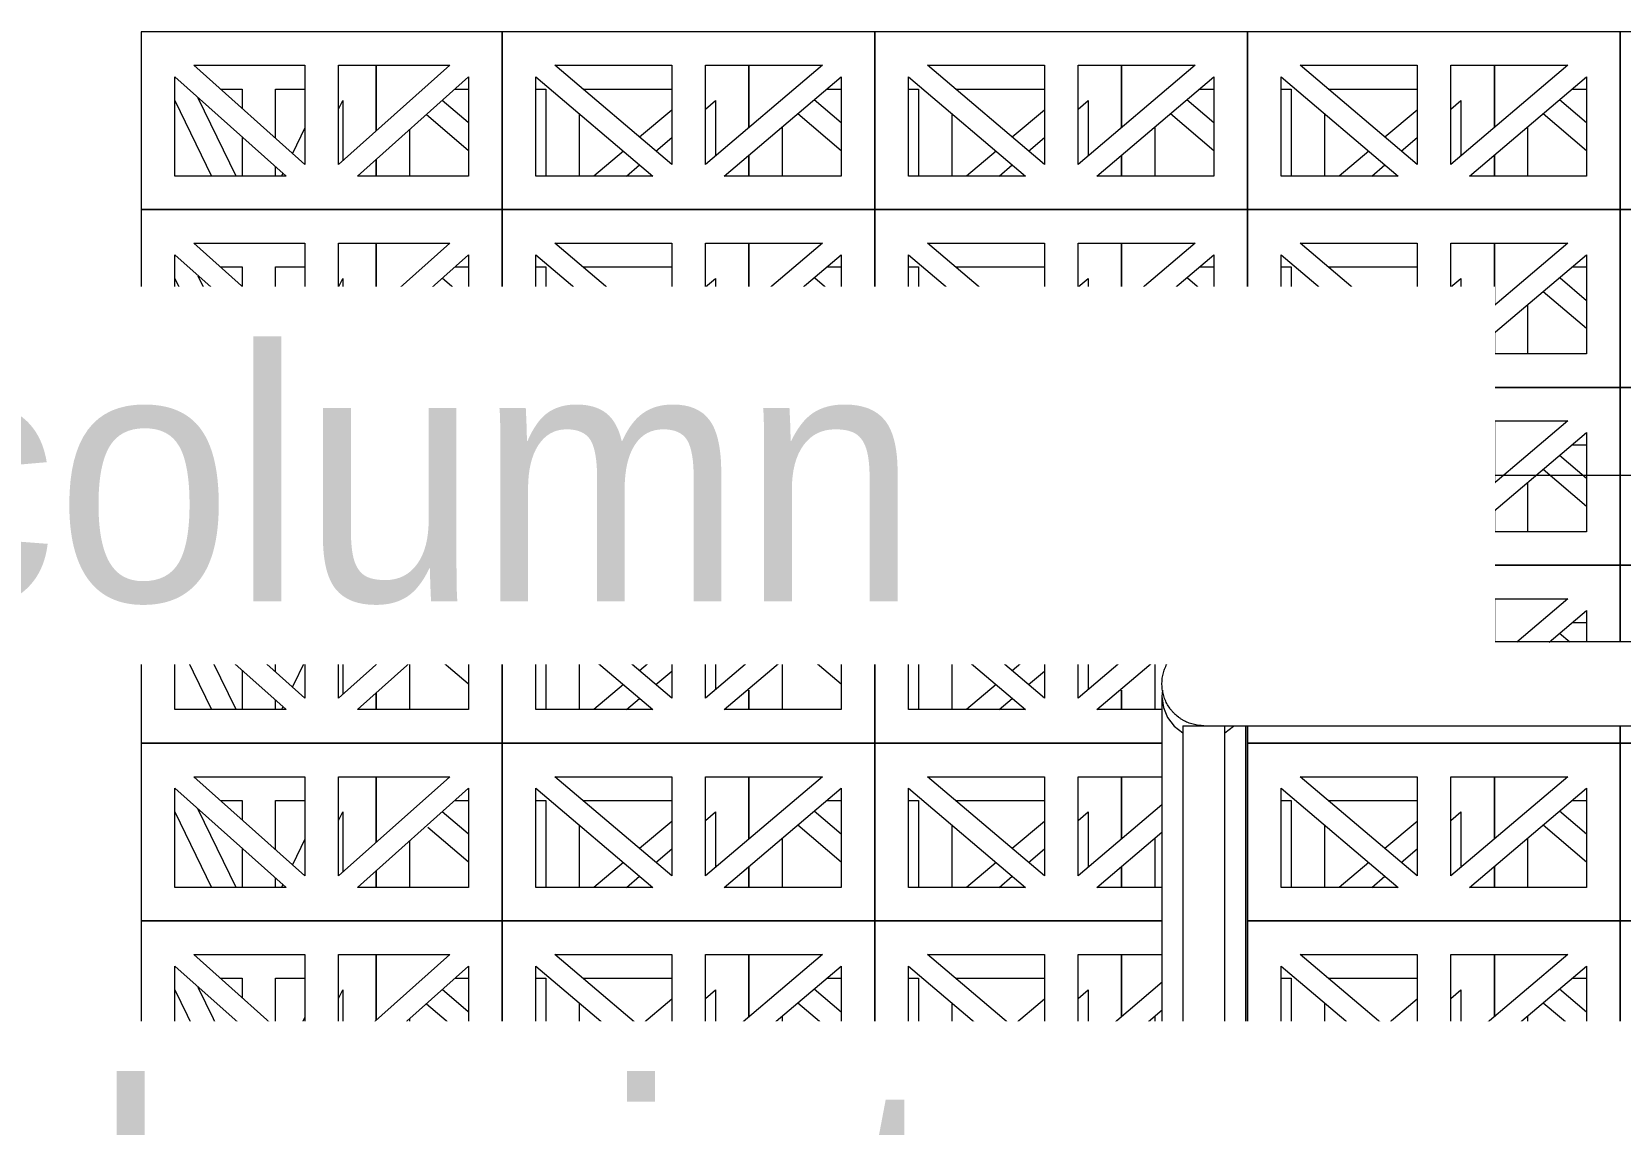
# Model space of a CAD drawing. Header units: millimetres. Extents: x -35517 to 139323, y -3702 to 5999.
# Drawn here: x -32559 to -31613, y 692 to 1344 of the extents above; entities that cross this region are included whole.
import ezdxf

# ---------------------------------------------------------------- set-up
doc = ezdxf.new("R2010")
doc.units = ezdxf.units.MM
for name, color, linetype, lineweight in [('A-FLOR-HRAL', 11, 'Continuous', 5), ('A-GLAZ-CURT', 52, 'Continuous', 5), ('G-ANNO-TEXT', 231, 'Continuous', 5)]:
    doc.layers.add(name, color=color, linetype=linetype, lineweight=lineweight)
doc.styles.add('Arial', font='arial.ttf', dxfattribs={"width": 0.9, "height": 150})

# ---------------------------------------------------------------- blocks, each defined once
blk = doc.blocks.new('The BREEZEBLOCK Family1 - The BREEZEBLOCK Family1-V43-GENERAL NORTH ELEVATION')
at = {"layer": 'A-GLAZ-CURT'}
for p, q in [((-31687.56, 793.64), (-31687.56, 756.56)), ((-31465.56, 756.56), (-31465.56, 793.64)), ((-31641.17, 779.47), (-31632.56, 779.47)), ((-31592.56, 779.47), (-31586.56, 779.47)), ((-31586.56, 779.47), (-31586.56, 747.12)), ((-31564.59, 779.47), (-31511.56, 779.47)), ((-31632.56, 759.34), (-31648.74, 773.05)), ((-31511.56, 766.97), (-31530.7, 750.74)), ((-31491.56, 767.51), (-31485.56, 772.6)), ((-31485.56, 772.6), (-31485.56, 747.07)), ((-31667.56, 747.15), (-31667.56, 757.1)), ((-31658.42, 764.85), (-31637.91, 747.46)), ((-31566.56, 747.11), (-31566.56, 764.73)), ((-31515.23, 747.44), (-31511.56, 750.56)), ((-31687.56, 732.84), (-31687.56, 727.64)), ((-31667.56, 727.64), (-31667.56, 732.85)), ((-31586.56, 732.88), (-31586.56, 727.64)), ((-31566.56, 727.64), (-31566.56, 732.89)), ((-31552.17, 732.55), (-31557.96, 727.64)), ((-31538.59, 727.64), (-31532.8, 732.55)), ((-31465.56, 727.64), (-31465.56, 732.94))]:
    blk.add_line(p, q, dxfattribs=at)
blk = doc.blocks.new('The BREEZEBLOCK Family1 - The BREEZEBLOCK Family1-V44-GENERAL NORTH ELEVATION')
at = {"layer": 'A-GLAZ-CURT'}
for p, q in [((-31909.56, 793.64), (-31909.56, 756.56)), ((-31687.56, 756.56), (-31687.56, 793.64)), ((-31814.56, 779.47), (-31808.56, 779.47)), ((-31808.56, 779.47), (-31808.56, 747.49)), ((-31786.59, 779.47), (-31733.56, 779.47)), ((-31733.56, 766.97), (-31752.7, 750.74)), ((-31713.56, 767.51), (-31707.56, 772.6)), ((-31707.56, 772.6), (-31707.56, 747.17)), ((-31889.56, 740.52), (-31889.56, 757.1)), ((-31788.56, 747.49), (-31788.56, 764.73)), ((-31737.19, 747.48), (-31733.56, 750.56)), ((-31909.56, 740.14), (-31909.56, 738.85)), ((-31808.56, 732.51), (-31808.56, 727.64)), ((-31788.56, 727.64), (-31788.56, 732.51)), ((-31774.21, 732.51), (-31779.96, 727.64)), ((-31760.59, 727.64), (-31754.84, 732.52)), ((-31687.56, 727.64), (-31687.56, 732.84))]:
    blk.add_line(p, q, dxfattribs=at)
blk = doc.blocks.new('The BREEZEBLOCK Family1 - The BREEZEBLOCK Family1-V45-GENERAL NORTH ELEVATION')
at = {"layer": 'A-GLAZ-CURT'}
for p, q in [((-32131.56, 793.64), (-32131.56, 756.56)), ((-31909.56, 756.56), (-31909.56, 793.64)), ((-32085.17, 779.47), (-32076.56, 779.47)), ((-32036.56, 779.47), (-32030.56, 779.47)), ((-32030.56, 779.47), (-32030.56, 728.77)), ((-32008.59, 779.47), (-31955.56, 779.47)), ((-32076.56, 759.34), (-32092.74, 773.05)), ((-31955.56, 766.97), (-31974.7, 750.74)), ((-31935.56, 767.51), (-31929.56, 772.6)), ((-31929.56, 772.6), (-31929.56, 739.6)), ((-32111.56, 727.64), (-32111.56, 757.1)), ((-32102.42, 764.85), (-32076.56, 742.93)), ((-32010.56, 730.44), (-32010.56, 764.73)), ((-31965.02, 742.54), (-31955.56, 750.56)), ((-32131.56, 740.14), (-32131.56, 727.64)), ((-31984.39, 742.54), (-31997.36, 731.54)), ((-31909.56, 738.85), (-31909.56, 740.14)), ((-31975.89, 733.32), (-31974.7, 734.33))]:
    blk.add_line(p, q, dxfattribs=at)
blk = doc.blocks.new('The BREEZEBLOCK Family1 - The BREEZEBLOCK Family1-V5-GENERAL NORTH ELEVATION')
at = {"layer": 'A-GLAZ-CURT'}
for p, q in [((-32353.56, 157.64), (-32353.56, 118.6)), ((-32131.56, 120.56), (-32131.56, 157.64)), ((-32306.74, 143.47), (-32298.77, 143.47)), ((-32258.56, 143.47), (-32252.56, 143.47)), ((-32252.56, 143.47), (-32252.56, 91.64)), ((-32230.59, 143.47), (-32177.56, 143.47)), ((-32298.77, 123.51), (-32314.32, 136.7)), ((-32157.56, 131.51), (-32151.56, 136.6)), ((-32151.56, 136.6), (-32151.56, 103.6)), ((-32323.76, 128.28), (-32298.77, 107.1)), ((-32232.56, 91.64), (-32232.56, 128.73)), ((-32177.56, 130.97), (-32196.7, 114.74)), ((-32333.56, 91.64), (-32333.56, 119.53)), ((-32187.02, 106.54), (-32177.56, 114.56)), ((-32206.39, 106.54), (-32223.96, 91.64)), ((-32131.56, 91.64), (-32131.56, 104.14)), ((-32353.56, 101.68), (-32353.56, 91.64)), ((-32204.59, 91.64), (-32196.7, 98.33))]:
    blk.add_line(p, q, dxfattribs=at)
blk = doc.blocks.new('The BREEZEBLOCK Family1 - The BREEZEBLOCK Family1-V46-GENERAL NORTH ELEVATION')
at = {"layer": 'A-GLAZ-CURT'}
for p, q in [((-32353.56, 754.6), (-32353.56, 793.64)), ((-32446.43, 779.47), (-32433.56, 779.47)), ((-32433.56, 779.47), (-32433.56, 767.98)), ((-32413.56, 750.14), (-32413.56, 779.47)), ((-32413.56, 779.47), (-32396.06, 779.47)), ((-32473.56, 772.6), (-32451.7, 727.64)), ((-32437.11, 727.64), (-32459.66, 774.02)), ((-32376.06, 767.45), (-32373.56, 772.6)), ((-32373.56, 772.6), (-32373.56, 736.75)), ((-32433.56, 751.07), (-32433.56, 727.64)), ((-32396.06, 756.34), (-32403.46, 741.12)), ((-32413.56, 727.64), (-32413.56, 733.22)), ((-32409.2, 729.32), (-32410.02, 727.64)), ((-32353.56, 727.64), (-32353.56, 737.68))]:
    blk.add_line(p, q, dxfattribs=at)
blk = doc.blocks.new('The BREEZEBLOCK Family1 - The BREEZEBLOCK Family1-V4-GENERAL NORTH ELEVATION')
at = {"layer": 'A-GLAZ-CURT'}
for p, q in [((-32131.56, 157.64), (-32131.56, 120.56)), ((-31909.56, 120.56), (-31909.56, 157.64)), ((-32085.17, 143.47), (-32076.56, 143.47)), ((-32036.56, 143.47), (-32030.56, 143.47)), ((-32030.56, 143.47), (-32030.56, 91.64)), ((-32008.59, 143.47), (-31955.56, 143.47)), ((-32076.56, 123.34), (-32092.74, 137.05)), ((-31935.56, 131.51), (-31929.56, 136.6)), ((-31929.56, 136.6), (-31929.56, 103.6)), ((-32102.42, 128.85), (-32076.56, 106.93)), ((-32010.56, 91.64), (-32010.56, 128.73)), ((-31955.56, 130.97), (-31974.7, 114.74)), ((-32111.56, 91.64), (-32111.56, 121.1)), ((-31965.02, 106.54), (-31955.56, 114.56)), ((-32131.56, 104.14), (-32131.56, 91.64)), ((-31984.39, 106.54), (-32001.96, 91.64)), ((-31909.56, 91.64), (-31909.56, 104.14)), ((-31982.59, 91.64), (-31974.7, 98.33))]:
    blk.add_line(p, q, dxfattribs=at)
blk = doc.blocks.new('The BREEZEBLOCK Family1 - The BREEZEBLOCK Family1-V23-GENERAL NORTH ELEVATION')
at = {"layer": 'A-GLAZ-CURT'}
for p, q in [((-31909.56, 475.64), (-31909.56, 438.56)), ((-31687.56, 438.56), (-31687.56, 475.64)), ((-31814.56, 461.47), (-31808.56, 461.47)), ((-31808.56, 461.47), (-31808.56, 409.64)), ((-31786.59, 461.47), (-31733.56, 461.47)), ((-31713.56, 449.51), (-31707.56, 454.6)), ((-31707.56, 454.6), (-31707.56, 421.6)), ((-31788.56, 409.64), (-31788.56, 446.73)), ((-31733.56, 448.97), (-31752.7, 432.74)), ((-31889.56, 409.64), (-31889.56, 439.1)), ((-31743.02, 424.54), (-31733.56, 432.56)), ((-31909.56, 422.14), (-31909.56, 409.64)), ((-31762.39, 424.54), (-31779.96, 409.64)), ((-31687.56, 409.64), (-31687.56, 422.14)), ((-31760.59, 409.64), (-31752.7, 416.33))]:
    blk.add_line(p, q, dxfattribs=at)
blk = doc.blocks.new('The BREEZEBLOCK Family1 - The BREEZEBLOCK Family1-V48-GENERAL NORTH ELEVATION')
at = {"layer": 'A-GLAZ-CURT'}
for p, q in [((-32353.56, 899.64), (-32353.56, 860.6)), ((-32131.56, 862.56), (-32131.56, 899.64)), ((-32306.74, 885.47), (-32298.77, 885.47)), ((-32258.56, 885.47), (-32252.56, 885.47)), ((-32252.56, 885.47), (-32252.56, 833.64)), ((-32230.59, 885.47), (-32177.56, 885.47)), ((-32298.77, 865.51), (-32314.32, 878.7)), ((-32232.56, 833.64), (-32232.56, 870.73)), ((-32177.56, 872.97), (-32196.7, 856.74)), ((-32157.56, 873.51), (-32151.56, 878.6)), ((-32151.56, 878.6), (-32151.56, 845.6)), ((-32333.56, 833.64), (-32333.56, 861.53)), ((-32322.8, 869.47), (-32298.77, 849.1)), ((-32187.02, 848.54), (-32177.56, 856.56)), ((-32353.56, 843.68), (-32353.56, 833.64)), ((-32206.39, 848.54), (-32223.96, 833.64)), ((-32131.56, 833.64), (-32131.56, 846.14)), ((-32204.59, 833.64), (-32196.7, 840.33))]:
    blk.add_line(p, q, dxfattribs=at)
blk = doc.blocks.new('The BREEZEBLOCK Family1 - The BREEZEBLOCK Family1-V53-GENERAL NORTH ELEVATION')
at = {"layer": 'A-GLAZ-CURT'}
for p, q in [((-31687.56, 1005.64), (-31687.56, 979.91)), ((-31465.56, 979.79), (-31465.56, 1005.64)), ((-31642.64, 979.88), (-31648.74, 985.05)), ((-31641.17, 991.47), (-31632.56, 991.47)), ((-31592.56, 991.47), (-31586.56, 991.47)), ((-31586.56, 991.47), (-31586.56, 979.85)), ((-31564.59, 991.47), (-31511.56, 991.47)), ((-31491.22, 979.8), (-31485.56, 984.6)), ((-31485.56, 984.6), (-31485.56, 979.8))]:
    blk.add_line(p, q, dxfattribs=at)
blk = doc.blocks.new('The BREEZEBLOCK Family1 - The BREEZEBLOCK Family1-V54-GENERAL NORTH ELEVATION')
at = {"layer": 'A-GLAZ-CURT'}
for p, q in [((-31909.56, 1005.64), (-31909.56, 968.56)), ((-31687.56, 979.91), (-31687.56, 1005.64)), ((-31864.21, 979.52), (-31870.74, 985.05)), ((-31863.17, 991.47), (-31854.56, 991.47)), ((-31814.56, 991.47), (-31808.56, 991.47)), ((-31808.56, 991.47), (-31808.56, 979.97)), ((-31786.59, 991.47), (-31733.56, 991.47)), ((-31713.08, 979.92), (-31707.56, 984.6)), ((-31707.56, 984.6), (-31707.56, 979.92)), ((-31880.42, 976.85), (-31876.8, 973.78)), ((-31889.56, 939.64), (-31889.56, 969.1)), ((-31909.56, 951.3), (-31909.56, 939.64))]:
    blk.add_line(p, q, dxfattribs=at)
blk = doc.blocks.new('The BREEZEBLOCK Family1 - The BREEZEBLOCK Family1-V55-GENERAL NORTH ELEVATION')
at = {"layer": 'A-GLAZ-CURT'}
for p, q in [((-32131.56, 1005.64), (-32131.56, 968.56)), ((-31909.56, 968.56), (-31909.56, 1005.64)), ((-32076.56, 971.34), (-32092.74, 985.05)), ((-32085.17, 991.47), (-32076.56, 991.47)), ((-32036.56, 991.47), (-32030.56, 991.47)), ((-32030.56, 991.47), (-32030.56, 939.64)), ((-32008.59, 991.47), (-31955.56, 991.47)), ((-31935.56, 979.51), (-31929.56, 984.6)), ((-31929.56, 984.6), (-31929.56, 951.6)), ((-32102.42, 976.85), (-32076.56, 954.93)), ((-32010.56, 939.64), (-32010.56, 976.73)), ((-31955.56, 978.97), (-31974.7, 962.74)), ((-32111.56, 939.64), (-32111.56, 969.1)), ((-31965.02, 954.54), (-31955.56, 962.56)), ((-32131.56, 951.3), (-32131.56, 939.64)), ((-31984.39, 954.54), (-32001.96, 939.64)), ((-31982.59, 939.64), (-31974.7, 946.33)), ((-31909.56, 939.64), (-31909.56, 951.3))]:
    blk.add_line(p, q, dxfattribs=at)
blk = doc.blocks.new('The BREEZEBLOCK Family1 - The BREEZEBLOCK Family1-V56-GENERAL NORTH ELEVATION')
at = {"layer": 'A-GLAZ-CURT'}
for p, q in [((-32353.56, 1005.64), (-32353.56, 966.6)), ((-32131.56, 968.56), (-32131.56, 1005.64)), ((-32298.77, 971.51), (-32314.32, 984.7)), ((-32306.74, 991.47), (-32298.77, 991.47)), ((-32258.56, 991.47), (-32252.56, 991.47)), ((-32252.56, 991.47), (-32252.56, 939.64)), ((-32230.59, 991.47), (-32177.56, 991.47)), ((-32157.56, 979.51), (-32151.56, 984.6)), ((-32151.56, 984.6), (-32151.56, 951.6)), ((-32323.76, 976.28), (-32298.77, 955.1)), ((-32232.56, 939.64), (-32232.56, 976.73)), ((-32177.56, 978.97), (-32196.7, 962.74)), ((-32333.56, 939.64), (-32333.56, 967.53)), ((-32187.02, 954.54), (-32177.56, 962.56)), ((-32353.56, 949.68), (-32353.56, 939.64)), ((-32206.39, 954.54), (-32223.96, 939.64)), ((-32204.59, 939.64), (-32196.7, 946.33)), ((-32131.56, 939.64), (-32131.56, 951.3))]:
    blk.add_line(p, q, dxfattribs=at)
blk = doc.blocks.new('The BREEZEBLOCK Family1 - The BREEZEBLOCK Family1-V60-GENERAL NORTH ELEVATION')
at = {"layer": 'A-GLAZ-CURT'}
for p, q in [((-31021.56, 1217.64), (-31021.56, 1180.56)), ((-30799.56, 1180.56), (-30799.56, 1217.64)), ((-30975.17, 1203.47), (-30966.56, 1203.47)), ((-30926.56, 1203.47), (-30920.56, 1203.47)), ((-30920.56, 1203.47), (-30920.56, 1151.64)), ((-30898.59, 1203.47), (-30845.56, 1203.47)), ((-30966.56, 1183.34), (-30982.43, 1196.79)), ((-30825.56, 1191.51), (-30819.56, 1196.6)), ((-30819.56, 1196.6), (-30819.56, 1163.6)), ((-30992.42, 1188.85), (-30966.56, 1166.93)), ((-30900.56, 1151.64), (-30900.56, 1188.73)), ((-30845.56, 1190.97), (-30864.7, 1174.74)), ((-31001.56, 1151.64), (-31001.56, 1181.1)), ((-30855.02, 1166.54), (-30845.56, 1174.56)), ((-31021.56, 1164.14), (-31021.56, 1151.64)), ((-30874.39, 1166.54), (-30891.96, 1151.64)), ((-30799.56, 1151.64), (-30799.56, 1164.14)), ((-30872.59, 1151.64), (-30864.7, 1158.33))]:
    blk.add_line(p, q, dxfattribs=at)
blk = doc.blocks.new('The BREEZEBLOCK Family1 - The BREEZEBLOCK Family1-V67-GENERAL NORTH ELEVATION')
at = {"layer": 'A-GLAZ-CURT'}
for p, q in [((-32056.56, 177.64), (-32278.56, 177.64)), ((-32278.56, 177.64), (-32278.56, 71.64)), ((-32056.56, 71.64), (-32056.56, 177.64)), ((-32177.56, 98.52), (-32247.31, 157.64)), ((-32247.31, 157.64), (-32177.56, 157.64)), ((-32177.56, 157.64), (-32177.56, 98.52)), ((-32087.81, 157.64), (-32157.56, 98.52)), ((-32157.56, 98.52), (-32157.56, 157.64)), ((-32157.56, 157.64), (-32087.81, 157.64)), ((-32258.56, 91.64), (-32258.56, 150.77)), ((-32258.56, 150.77), (-32188.81, 91.64)), ((-32146.31, 91.64), (-32076.56, 150.77)), ((-32076.56, 150.77), (-32076.56, 91.64)), ((-32188.81, 91.64), (-32258.56, 91.64)), ((-32076.56, 91.64), (-32146.31, 91.64)), ((-32278.56, 71.64), (-32056.56, 71.64))]:
    blk.add_line(p, q, dxfattribs=at)
blk = doc.blocks.new('The BREEZEBLOCK Family1 - The BREEZEBLOCK Family1-V99-GENERAL NORTH ELEVATION')
at = {"layer": 'A-GLAZ-CURT'}
for p, q in [((-31834.56, 704.86), (-31834.56, 601.64)), ((-31612.56, 707.64), (-31833.02, 707.64)), ((-31612.56, 601.64), (-31612.56, 707.64)), ((-31733.56, 628.52), (-31803.31, 687.64)), ((-31803.31, 687.64), (-31733.56, 687.64)), ((-31733.56, 687.64), (-31733.56, 628.52)), ((-31643.81, 687.64), (-31713.56, 628.52)), ((-31713.56, 628.52), (-31713.56, 687.64)), ((-31713.56, 687.64), (-31643.81, 687.64)), ((-31814.56, 621.64), (-31814.56, 680.77)), ((-31814.56, 680.77), (-31744.81, 621.64)), ((-31702.31, 621.64), (-31632.56, 680.77)), ((-31632.56, 680.77), (-31632.56, 621.64)), ((-31744.81, 621.64), (-31814.56, 621.64)), ((-31632.56, 621.64), (-31702.31, 621.64)), ((-31834.56, 601.64), (-31612.56, 601.64))]:
    blk.add_line(p, q, dxfattribs=at)
blk = doc.blocks.new('The BREEZEBLOCK Family1 - The BREEZEBLOCK Family1-V100-GENERAL NORTH ELEVATION')
at = {"layer": 'A-GLAZ-CURT'}
for p, q in [((-31834.56, 601.64), (-31834.56, 704.86)), ((-31955.56, 684.85), (-31955.56, 628.52)), ((-31935.56, 628.52), (-31935.56, 686.51)), ((-31922.01, 687.64), (-31887.96, 687.64)), ((-32056.56, 676.43), (-32056.56, 601.64)), ((-32036.56, 621.64), (-32036.56, 678.1)), ((-32033.69, 678.33), (-31966.81, 621.64)), ((-31955.56, 628.52), (-32016.06, 679.8)), ((-31887.92, 668.9), (-31935.56, 628.52)), ((-31924.31, 621.64), (-31887.88, 652.53)), ((-31966.81, 621.64), (-32036.56, 621.64)), ((-31887.8, 621.64), (-31924.31, 621.64)), ((-32056.56, 601.64), (-31887.75, 601.64)), ((-31848.06, 601.64), (-31834.56, 601.64))]:
    blk.add_line(p, q, dxfattribs=at)
blk = doc.blocks.new('The BREEZEBLOCK Family1 - The BREEZEBLOCK Family1-V102-GENERAL NORTH ELEVATION')
at = {"layer": 'A-GLAZ-CURT'}
for p, q in [((-32284.09, 707.64), (-32493.56, 707.64)), ((-32493.56, 707.64), (-32493.56, 690.19)), ((-32363.6, 622.72), (-32328.85, 653.74)), ((-32298.56, 656.26), (-32298.56, 621.64)), ((-32278.56, 601.64), (-32278.56, 657.93)), ((-32433.51, 645.02), (-32407.31, 621.64)), ((-32396.06, 628.52), (-32416.17, 646.46)), ((-32396.06, 648.14), (-32396.06, 628.52)), ((-32349.75, 652), (-32363.6, 639.64)), ((-32493.56, 640.01), (-32493.56, 601.64)), ((-32473.56, 621.64), (-32473.56, 641.68)), ((-32407.31, 621.64), (-32473.56, 621.64)), ((-32298.56, 621.64), (-32363.6, 621.64)), ((-32493.56, 601.64), (-32387.85, 601.64)), ((-32363.6, 601.64), (-32278.56, 601.64))]:
    blk.add_line(p, q, dxfattribs=at)
blk = doc.blocks.new('The BREEZEBLOCK Family1 - The BREEZEBLOCK Family1-V108-GENERAL NORTH ELEVATION')
at = {"layer": 'A-GLAZ-CURT'}
for p, q in [((-31390.56, 813.64), (-31612.56, 813.64)), ((-31612.56, 813.64), (-31612.56, 747.13)), ((-31390.56, 747.02), (-31390.56, 813.64)), ((-31592.56, 747.12), (-31592.56, 786.77)), ((-31592.56, 786.77), (-31546.18, 747.45)), ((-31526.82, 747.45), (-31581.31, 793.64)), ((-31581.31, 793.64), (-31511.56, 793.64)), ((-31511.56, 793.64), (-31511.56, 747.08)), ((-31491.56, 747.07), (-31491.56, 793.64)), ((-31491.56, 793.64), (-31421.81, 793.64)), ((-31421.81, 793.64), (-31476.76, 747.06)), ((-31457.41, 747.05), (-31410.56, 786.77)), ((-31410.56, 786.77), (-31410.56, 747.03)), ((-31612.56, 732.87), (-31612.56, 707.64)), ((-31592.56, 727.64), (-31592.56, 732.88)), ((-31528.61, 732.55), (-31522.81, 727.64)), ((-31480.31, 727.64), (-31474.06, 732.94)), ((-31410.56, 732.97), (-31410.56, 727.64)), ((-31390.56, 707.64), (-31390.56, 732.98)), ((-31522.81, 727.64), (-31592.56, 727.64)), ((-31410.56, 727.64), (-31480.31, 727.64)), ((-31612.56, 707.64), (-31390.56, 707.64))]:
    blk.add_line(p, q, dxfattribs=at)
blk = doc.blocks.new('The BREEZEBLOCK Family1 - The BREEZEBLOCK Family1-V109-GENERAL NORTH ELEVATION')
at = {"layer": 'A-GLAZ-CURT'}
for p, q in [((-31612.56, 813.64), (-31834.56, 813.64)), ((-31834.56, 813.64), (-31834.56, 747.5)), ((-31612.56, 747.13), (-31612.56, 813.64)), ((-31814.56, 747.49), (-31814.56, 786.77)), ((-31814.56, 786.77), (-31768.22, 747.49)), ((-31748.86, 747.48), (-31803.31, 793.64)), ((-31803.31, 793.64), (-31733.56, 793.64)), ((-31733.56, 793.64), (-31733.56, 747.48)), ((-31713.56, 747.17), (-31713.56, 793.64)), ((-31713.56, 793.64), (-31643.81, 793.64)), ((-31643.81, 793.64), (-31698.28, 747.47)), ((-31678.92, 747.47), (-31632.56, 786.77)), ((-31632.56, 786.77), (-31632.56, 747.14)), ((-31834.56, 732.5), (-31834.56, 728.04)), ((-31814.56, 727.64), (-31814.56, 732.51)), ((-31750.57, 732.52), (-31744.81, 727.64)), ((-31702.31, 727.64), (-31696.55, 732.53)), ((-31632.56, 732.86), (-31632.56, 727.64)), ((-31612.56, 707.64), (-31612.56, 732.87)), ((-31744.81, 727.64), (-31814.56, 727.64)), ((-31632.56, 727.64), (-31702.31, 727.64)), ((-31833.02, 707.64), (-31612.56, 707.64))]:
    blk.add_line(p, q, dxfattribs=at)
blk = doc.blocks.new('The BREEZEBLOCK Family1 - The BREEZEBLOCK Family1-V110-GENERAL NORTH ELEVATION')
at = {"layer": 'A-GLAZ-CURT'}
for p, q in [((-31885.56, 813.64), (-32056.56, 813.64)), ((-32056.56, 813.64), (-32056.56, 726.6)), ((-31834.56, 747.5), (-31834.56, 813.64)), ((-32036.56, 728.27), (-32036.56, 786.77)), ((-32036.56, 786.77), (-31973.73, 733.5)), ((-31956.1, 734.97), (-32025.31, 793.64)), ((-32025.31, 793.64), (-31955.56, 793.64)), ((-31955.56, 793.64), (-31955.56, 735.02)), ((-31935.56, 736.69), (-31935.56, 793.64)), ((-31935.56, 793.64), (-31885.56, 793.64)), ((-31885.34, 777.09), (-31932.73, 736.92)), ((-31911.25, 738.71), (-31885.4, 760.63)), ((-31834.56, 728.04), (-31834.56, 732.5))]:
    blk.add_line(p, q, dxfattribs=at)
blk = doc.blocks.new('The BREEZEBLOCK Family1 - The BREEZEBLOCK Family1-V111-GENERAL NORTH ELEVATION')
at = {"layer": 'A-GLAZ-CURT'}
for p, q in [((-32056.56, 813.64), (-32278.56, 813.64)), ((-32278.56, 813.64), (-32278.56, 708.1)), ((-32056.56, 726.6), (-32056.56, 813.64)), ((-32258.56, 727.64), (-32258.56, 786.77)), ((-32258.56, 786.77), (-32188.81, 727.64)), ((-32177.56, 734.52), (-32247.31, 793.64)), ((-32247.31, 793.64), (-32177.56, 793.64)), ((-32177.56, 793.64), (-32177.56, 734.52)), ((-32087.81, 793.64), (-32157.56, 734.52)), ((-32157.56, 734.52), (-32157.56, 793.64)), ((-32157.56, 793.64), (-32087.81, 793.64)), ((-32146.31, 727.64), (-32076.56, 786.77)), ((-32076.56, 786.77), (-32076.56, 727.64)), ((-32188.81, 727.64), (-32258.56, 727.64)), ((-32076.56, 727.64), (-32146.31, 727.64))]:
    blk.add_line(p, q, dxfattribs=at)
blk = doc.blocks.new('The BREEZEBLOCK Family1 - The BREEZEBLOCK Family1-V112-GENERAL NORTH ELEVATION')
at = {"layer": 'A-GLAZ-CURT'}
for p, q in [((-32278.56, 813.64), (-32493.56, 813.64)), ((-32493.56, 813.64), (-32493.56, 707.64)), ((-32278.56, 708.1), (-32278.56, 813.64)), ((-32473.56, 727.64), (-32473.56, 786.77)), ((-32473.56, 786.77), (-32407.31, 727.64)), ((-32396.06, 734.52), (-32462.31, 793.64)), ((-32462.31, 793.64), (-32396.06, 793.64)), ((-32396.06, 793.64), (-32396.06, 734.52)), ((-32309.81, 793.64), (-32376.06, 734.52)), ((-32376.06, 734.52), (-32376.06, 793.64)), ((-32376.06, 793.64), (-32309.81, 793.64)), ((-32364.81, 727.64), (-32298.56, 786.77)), ((-32298.56, 786.77), (-32298.56, 727.64)), ((-32407.31, 727.64), (-32473.56, 727.64)), ((-32298.56, 727.64), (-32364.81, 727.64)), ((-32493.56, 707.64), (-32284.09, 707.64))]:
    blk.add_line(p, q, dxfattribs=at)
blk = doc.blocks.new('The BREEZEBLOCK Family1 - The BREEZEBLOCK Family1-V115-GENERAL NORTH ELEVATION')
at = {"layer": 'A-GLAZ-CURT'}
for p, q in [((-31885.56, 919.64), (-32056.56, 919.64)), ((-32056.56, 919.64), (-32056.56, 813.64)), ((-31834.56, 813.64), (-31834.56, 919.64)), ((-31955.56, 840.52), (-32025.31, 899.64)), ((-32025.31, 899.64), (-31955.56, 899.64)), ((-31955.56, 899.64), (-31955.56, 840.52)), ((-31935.56, 840.52), (-31935.56, 899.64)), ((-31935.56, 899.64), (-31885.56, 899.64)), ((-32036.56, 833.64), (-32036.56, 892.77)), ((-32036.56, 892.77), (-31966.81, 833.64)), ((-31885.56, 882.9), (-31935.56, 840.52)), ((-31924.31, 833.64), (-31885.56, 866.49)), ((-31966.81, 833.64), (-32036.56, 833.64)), ((-31885.56, 833.64), (-31924.31, 833.64)), ((-32056.56, 813.64), (-31885.56, 813.64))]:
    blk.add_line(p, q, dxfattribs=at)
blk = doc.blocks.new('The BREEZEBLOCK Family1 - The BREEZEBLOCK Family1-V116-GENERAL NORTH ELEVATION')
at = {"layer": 'A-GLAZ-CURT'}
for p, q in [((-32278.56, 919.64), (-32493.56, 919.64)), ((-32493.56, 919.64), (-32493.56, 813.64)), ((-32278.56, 813.64), (-32278.56, 919.64)), ((-32396.06, 840.52), (-32462.31, 899.64)), ((-32462.31, 899.64), (-32396.06, 899.64)), ((-32396.06, 899.64), (-32396.06, 840.52)), ((-32309.81, 899.64), (-32376.06, 840.52)), ((-32376.06, 840.52), (-32376.06, 899.64)), ((-32376.06, 899.64), (-32309.81, 899.64)), ((-32473.56, 833.64), (-32473.56, 892.77)), ((-32473.56, 892.77), (-32407.31, 833.64)), ((-32364.81, 833.64), (-32298.56, 892.77)), ((-32298.56, 892.77), (-32298.56, 833.64)), ((-32407.31, 833.64), (-32473.56, 833.64)), ((-32298.56, 833.64), (-32364.81, 833.64)), ((-32493.56, 813.64), (-32278.56, 813.64))]:
    blk.add_line(p, q, dxfattribs=at)
blk = doc.blocks.new('The BREEZEBLOCK Family1 - The BREEZEBLOCK Family1-V120-GENERAL NORTH ELEVATION')
at = {"layer": 'A-GLAZ-CURT'}
for p, q in [((-31390.56, 1025.64), (-31612.56, 1025.64)), ((-31612.56, 1025.64), (-31612.56, 979.87)), ((-31390.56, 980), (-31390.56, 1025.64)), ((-31550.87, 979.84), (-31581.31, 1005.64)), ((-31581.31, 1005.64), (-31511.56, 1005.64)), ((-31511.56, 1005.64), (-31511.56, 979.81)), ((-31491.56, 979.8), (-31491.56, 1005.64)), ((-31491.56, 1005.64), (-31421.81, 1005.64)), ((-31421.81, 1005.64), (-31452.06, 980)), ((-31592.56, 979.86), (-31592.56, 998.77)), ((-31592.56, 998.77), (-31570.24, 979.85)), ((-31432.7, 980), (-31410.56, 998.77)), ((-31410.56, 998.77), (-31410.56, 980)), ((-31612.56, 930.13), (-31612.56, 919.64)), ((-31390.56, 919.64), (-31390.56, 930)), ((-31612.56, 919.64), (-31390.56, 919.64))]:
    blk.add_line(p, q, dxfattribs=at)
blk = doc.blocks.new('The BREEZEBLOCK Family1 - The BREEZEBLOCK Family1-V121-GENERAL NORTH ELEVATION')
at = {"layer": 'A-GLAZ-CURT'}
for p, q in [((-31612.56, 1025.64), (-31834.56, 1025.64)), ((-31834.56, 1025.64), (-31834.56, 979.99)), ((-31612.56, 979.87), (-31612.56, 1025.64)), ((-31773.01, 979.95), (-31803.31, 1005.64)), ((-31803.31, 1005.64), (-31733.56, 1005.64)), ((-31733.56, 1005.64), (-31733.56, 979.93)), ((-31713.56, 979.92), (-31713.56, 1005.64)), ((-31713.56, 1005.64), (-31643.81, 1005.64)), ((-31643.81, 1005.64), (-31674.18, 979.9)), ((-31814.56, 979.98), (-31814.56, 998.77)), ((-31814.56, 998.77), (-31792.38, 979.96)), ((-31654.83, 979.89), (-31632.56, 998.77)), ((-31632.56, 998.77), (-31632.56, 979.88)), ((-31834.56, 930.01), (-31834.56, 919.64)), ((-31612.56, 919.64), (-31612.56, 930.13)), ((-31834.56, 919.64), (-31612.56, 919.64))]:
    blk.add_line(p, q, dxfattribs=at)
blk = doc.blocks.new('The BREEZEBLOCK Family1 - The BREEZEBLOCK Family1-V122-GENERAL NORTH ELEVATION')
at = {"layer": 'A-GLAZ-CURT'}
for p, q in [((-31834.56, 1025.64), (-32056.56, 1025.64)), ((-32056.56, 1025.64), (-32056.56, 919.64)), ((-31834.56, 979.99), (-31834.56, 1025.64)), ((-31955.56, 946.52), (-32025.31, 1005.64)), ((-32025.31, 1005.64), (-31955.56, 1005.64)), ((-31955.56, 1005.64), (-31955.56, 946.52)), ((-31865.81, 1005.64), (-31935.56, 946.52)), ((-31935.56, 946.52), (-31935.56, 1005.64)), ((-31935.56, 1005.64), (-31865.81, 1005.64)), ((-32036.56, 939.64), (-32036.56, 998.77)), ((-32036.56, 998.77), (-31966.81, 939.64)), ((-31924.31, 939.64), (-31854.56, 998.77)), ((-31854.56, 998.77), (-31854.56, 980)), ((-31966.81, 939.64), (-32036.56, 939.64)), ((-31885.56, 939.64), (-31924.31, 939.64)), ((-31834.56, 919.64), (-31834.56, 930.01)), ((-32056.56, 919.64), (-31885.56, 919.64))]:
    blk.add_line(p, q, dxfattribs=at)
blk = doc.blocks.new('Railing - 25mm-V150-GENERAL NORTH ELEVATION')
at = {"layer": 'A-FLOR-HRAL'}
for p, q in [((-31873.06, 930), (-31873.06, 0)), ((-31873.06, 930), (-31848.06, 930)), ((-31848.06, 0), (-31848.06, 930))]:
    blk.add_line(p, q, dxfattribs=at)
blk = doc.blocks.new('Railing - Railing-1356895-GENERAL NORTH ELEVATION')
at = {"layer": 'A-FLOR-HRAL'}
for p, q in [((-30385.56, 747.5), (-31860.56, 747.5)), ((-31860.56, 732.5), (-30385.56, 732.5))]:
    blk.add_line(p, q, dxfattribs=at)
blk.add_blockref('Railing - 25mm-V150-GENERAL NORTH ELEVATION', (0, 0))
blk = doc.blocks.new('Top Rail Type - Top Rail_Internal_-1357121-GENERAL NORTH ELEVATION')
at = {"layer": 'A-FLOR-HRAL'}
for p, q in [((-30385.56, 980), (-31860.56, 980)), ((-31860.56, 930), (-30385.56, 930))]:
    blk.add_line(p, q, dxfattribs=at)
for points, knots in [([(-31885.56, 955), (-31885.56, 957.18), (-31885.13, 960.45), (-31883.73, 964.59), (-31882.27, 967.54), (-31880.76, 969.81), (-31879.37, 971.5), (-31877.88, 973.09), (-31875.82, 974.89), (-31873.55, 976.41), (-31871.63, 977.44), (-31870.14, 978.11), (-31868.6, 978.69), (-31867.04, 979.17), (-31865.44, 979.54), (-31863.83, 979.8), (-31862.2, 979.96), (-31861.11, 980), (-31860.56, 980)], [0, 0, 0, 0, 0.0833333, 0.125, 0.1666667, 0.2083333, 0.2291667, 0.25, 0.2916667, 0.3333333, 0.3541667, 0.375, 0.3958333, 0.4166667, 0.4375, 0.4583333, 0.4791667, 0.5, 0.5, 0.5, 0.5]), ([(-31860.56, 930), (-31861.11, 930), (-31862.2, 930.04), (-31863.83, 930.2), (-31865.44, 930.46), (-31867.04, 930.83), (-31868.6, 931.31), (-31870.14, 931.89), (-31871.63, 932.56), (-31873.07, 933.33), (-31874.46, 934.2), (-31876.24, 935.47), (-31877.88, 936.91), (-31879.37, 938.5), (-31880.76, 940.19), (-31882.27, 942.46), (-31883.73, 945.41), (-31885.13, 949.55), (-31885.56, 952.82), (-31885.56, 955)], [0.5, 0.5, 0.5, 0.5, 0.5208333, 0.5416667, 0.5625, 0.5833333, 0.6041667, 0.625, 0.6458333, 0.6666667, 0.6875, 0.7083333, 0.75, 0.7708333, 0.7916667, 0.8333333, 0.875, 0.9166667, 1, 1, 1, 1])]:
    blk.add_open_spline(points, degree=3, knots=knots, dxfattribs=at)
blk = doc.blocks.new('Top Rail Type - Top Rail_Internal_-1357512-GENERAL NORTH ELEVATION')
at = {"layer": 'A-FLOR-HRAL'}
for p, q in [((-31885.26, 951.27), (-31885.56, 947.41)), ((-31885.56, 947.41), (-31885.56, 717.73)), ((-31848.06, 925.69), (-31842.88, 929.67)), ((-31835.56, 747.5), (-31835.56, 930.01)), ((-31885.47, 740.86), (-35516.64, 438.26)), ((-31835.56, 713.62), (-31835.56, 732.5)), ((-31844.13, 695.68), (-31848.06, 693.22))]:
    blk.add_line(p, q, dxfattribs=at)
at = {"layer": 'A-FLOR-HRAL', "flags": 128}
for points in [[(-31885.56, 947.41), (-31884.71, 940.92), (-31882.21, 934.87), (-31878.24, 929.67), (-31873.06, 925.69)], [(-31831.78, 720.25), (-31833.69, 726.58), (-31835.39, 729.8)], [(-31844.4, 695.52), (-31840.54, 697.79), (-31836.09, 702.15), (-31833.02, 707.6), (-31831.55, 713.77), (-31831.78, 720.25)], [(-31873.06, 695.27), (-31878.24, 699.63), (-31882.21, 705.08), (-31884.71, 711.25), (-31885.56, 717.73)]]:
    blk.add_lwpolyline(points, dxfattribs=at)

msp = doc.modelspace()

# ---------------------------------------------------------------- linework, layer by layer
at = {"layer": 'G-ANNO-TEXT', "color": 7}
msp.add_line((-30048.99, 1079.15), (-31825.89, 1079.15), dxfattribs=at)

# ---------------------------------------------------------------- block references
at = {"layer": 'A-FLOR-HRAL'}
for name in ['Top Rail Type - Top Rail_Internal_-1357121-GENERAL NORTH ELEVATION', 'Top Rail Type - Top Rail_Internal_-1357512-GENERAL NORTH ELEVATION', 'Railing - Railing-1356895-GENERAL NORTH ELEVATION']:
    msp.add_blockref(name, (0, 0), dxfattribs=at)
at = {"layer": 'A-GLAZ-CURT'}
for name, p in [('The BREEZEBLOCK Family1 - The BREEZEBLOCK Family1-V116-GENERAL NORTH ELEVATION', (0, 424)), ('The BREEZEBLOCK Family1 - The BREEZEBLOCK Family1-V67-GENERAL NORTH ELEVATION', (0, 1166)), ('The BREEZEBLOCK Family1 - The BREEZEBLOCK Family1-V67-GENERAL NORTH ELEVATION', (222, 1166)), ('The BREEZEBLOCK Family1 - The BREEZEBLOCK Family1-V67-GENERAL NORTH ELEVATION', (444, 1166)), ('The BREEZEBLOCK Family1 - The BREEZEBLOCK Family1-V67-GENERAL NORTH ELEVATION', (666, 1166)), ('The BREEZEBLOCK Family1 - The BREEZEBLOCK Family1-V46-GENERAL NORTH ELEVATION', (0, 530)), ('The BREEZEBLOCK Family1 - The BREEZEBLOCK Family1-V5-GENERAL NORTH ELEVATION', (0, 1166)), ('The BREEZEBLOCK Family1 - The BREEZEBLOCK Family1-V4-GENERAL NORTH ELEVATION', (0, 1166)), ('The BREEZEBLOCK Family1 - The BREEZEBLOCK Family1-V4-GENERAL NORTH ELEVATION', (222, 1166)), ('The BREEZEBLOCK Family1 - The BREEZEBLOCK Family1-V4-GENERAL NORTH ELEVATION', (444, 1166)), ('The BREEZEBLOCK Family1 - The BREEZEBLOCK Family1-V116-GENERAL NORTH ELEVATION', (0, 318)), ('The BREEZEBLOCK Family1 - The BREEZEBLOCK Family1-V67-GENERAL NORTH ELEVATION', (0, 1060)), ('The BREEZEBLOCK Family1 - The BREEZEBLOCK Family1-V67-GENERAL NORTH ELEVATION', (222, 1060)), ('The BREEZEBLOCK Family1 - The BREEZEBLOCK Family1-V67-GENERAL NORTH ELEVATION', (444, 1060)), ('The BREEZEBLOCK Family1 - The BREEZEBLOCK Family1-V67-GENERAL NORTH ELEVATION', (666, 1060)), ('The BREEZEBLOCK Family1 - The BREEZEBLOCK Family1-V46-GENERAL NORTH ELEVATION', (0, 424)), ('The BREEZEBLOCK Family1 - The BREEZEBLOCK Family1-V5-GENERAL NORTH ELEVATION', (0, 1060)), ('The BREEZEBLOCK Family1 - The BREEZEBLOCK Family1-V60-GENERAL NORTH ELEVATION', (-1110, 0)), ('The BREEZEBLOCK Family1 - The BREEZEBLOCK Family1-V60-GENERAL NORTH ELEVATION', (-888, 0)), ('The BREEZEBLOCK Family1 - The BREEZEBLOCK Family1-V60-GENERAL NORTH ELEVATION', (-666, 0)), ('The BREEZEBLOCK Family1 - The BREEZEBLOCK Family1-V116-GENERAL NORTH ELEVATION', (0, 212)), ('The BREEZEBLOCK Family1 - The BREEZEBLOCK Family1-V67-GENERAL NORTH ELEVATION', (0, 954)), ('The BREEZEBLOCK Family1 - The BREEZEBLOCK Family1-V67-GENERAL NORTH ELEVATION', (222, 954)), ('The BREEZEBLOCK Family1 - The BREEZEBLOCK Family1-V67-GENERAL NORTH ELEVATION', (444, 954)), ('The BREEZEBLOCK Family1 - The BREEZEBLOCK Family1-V67-GENERAL NORTH ELEVATION', (666, 954)), ('The BREEZEBLOCK Family1 - The BREEZEBLOCK Family1-V46-GENERAL NORTH ELEVATION', (0, 318)), ('The BREEZEBLOCK Family1 - The BREEZEBLOCK Family1-V5-GENERAL NORTH ELEVATION', (0, 954)), ('The BREEZEBLOCK Family1 - The BREEZEBLOCK Family1-V4-GENERAL NORTH ELEVATION', (0, 954)), ('The BREEZEBLOCK Family1 - The BREEZEBLOCK Family1-V4-GENERAL NORTH ELEVATION', (222, 954)), ('The BREEZEBLOCK Family1 - The BREEZEBLOCK Family1-V4-GENERAL NORTH ELEVATION', (444, 954)), ('The BREEZEBLOCK Family1 - The BREEZEBLOCK Family1-V116-GENERAL NORTH ELEVATION', (0, 106)), ('The BREEZEBLOCK Family1 - The BREEZEBLOCK Family1-V67-GENERAL NORTH ELEVATION', (0, 848)), ('The BREEZEBLOCK Family1 - The BREEZEBLOCK Family1-V122-GENERAL NORTH ELEVATION', (0, 0)), ('The BREEZEBLOCK Family1 - The BREEZEBLOCK Family1-V121-GENERAL NORTH ELEVATION', (0, 0)), ('The BREEZEBLOCK Family1 - The BREEZEBLOCK Family1-V120-GENERAL NORTH ELEVATION', (0, 0)), ('The BREEZEBLOCK Family1 - The BREEZEBLOCK Family1-V46-GENERAL NORTH ELEVATION', (0, 212)), ('The BREEZEBLOCK Family1 - The BREEZEBLOCK Family1-V56-GENERAL NORTH ELEVATION', (0, 0)), ('The BREEZEBLOCK Family1 - The BREEZEBLOCK Family1-V55-GENERAL NORTH ELEVATION', (0, 0)), ('The BREEZEBLOCK Family1 - The BREEZEBLOCK Family1-V54-GENERAL NORTH ELEVATION', (0, 0)), ('The BREEZEBLOCK Family1 - The BREEZEBLOCK Family1-V53-GENERAL NORTH ELEVATION', (0, 0)), ('The BREEZEBLOCK Family1 - The BREEZEBLOCK Family1-V116-GENERAL NORTH ELEVATION', (0, 0)), ('The BREEZEBLOCK Family1 - The BREEZEBLOCK Family1-V67-GENERAL NORTH ELEVATION', (0, 742)), ('The BREEZEBLOCK Family1 - The BREEZEBLOCK Family1-V115-GENERAL NORTH ELEVATION', (0, 0)), ('The BREEZEBLOCK Family1 - The BREEZEBLOCK Family1-V67-GENERAL NORTH ELEVATION', (444, 742)), ('The BREEZEBLOCK Family1 - The BREEZEBLOCK Family1-V67-GENERAL NORTH ELEVATION', (666, 742)), ('The BREEZEBLOCK Family1 - The BREEZEBLOCK Family1-V46-GENERAL NORTH ELEVATION', (0, 106)), ('The BREEZEBLOCK Family1 - The BREEZEBLOCK Family1-V48-GENERAL NORTH ELEVATION', (0, 0)), ('The BREEZEBLOCK Family1 - The BREEZEBLOCK Family1-V4-GENERAL NORTH ELEVATION', (0, 742)), ('The BREEZEBLOCK Family1 - The BREEZEBLOCK Family1-V23-GENERAL NORTH ELEVATION', (0, 424)), ('The BREEZEBLOCK Family1 - The BREEZEBLOCK Family1-V4-GENERAL NORTH ELEVATION', (444, 742)), ('The BREEZEBLOCK Family1 - The BREEZEBLOCK Family1-V112-GENERAL NORTH ELEVATION', (0, 0)), ('The BREEZEBLOCK Family1 - The BREEZEBLOCK Family1-V111-GENERAL NORTH ELEVATION', (0, 0)), ('The BREEZEBLOCK Family1 - The BREEZEBLOCK Family1-V110-GENERAL NORTH ELEVATION', (0, 0)), ('The BREEZEBLOCK Family1 - The BREEZEBLOCK Family1-V109-GENERAL NORTH ELEVATION', (0, 0)), ('The BREEZEBLOCK Family1 - The BREEZEBLOCK Family1-V108-GENERAL NORTH ELEVATION', (0, 0)), ('The BREEZEBLOCK Family1 - The BREEZEBLOCK Family1-V46-GENERAL NORTH ELEVATION', (0, 0)), ('The BREEZEBLOCK Family1 - The BREEZEBLOCK Family1-V5-GENERAL NORTH ELEVATION', (0, 636)), ('The BREEZEBLOCK Family1 - The BREEZEBLOCK Family1-V45-GENERAL NORTH ELEVATION', (0, 0)), ('The BREEZEBLOCK Family1 - The BREEZEBLOCK Family1-V44-GENERAL NORTH ELEVATION', (0, 0)), ('The BREEZEBLOCK Family1 - The BREEZEBLOCK Family1-V43-GENERAL NORTH ELEVATION', (0, 0)), ('The BREEZEBLOCK Family1 - The BREEZEBLOCK Family1-V102-GENERAL NORTH ELEVATION', (0, 0)), ('The BREEZEBLOCK Family1 - The BREEZEBLOCK Family1-V100-GENERAL NORTH ELEVATION', (0, 0)), ('The BREEZEBLOCK Family1 - The BREEZEBLOCK Family1-V99-GENERAL NORTH ELEVATION', (0, 0)), ('The BREEZEBLOCK Family1 - The BREEZEBLOCK Family1-V67-GENERAL NORTH ELEVATION', (666, 530))]:
    msp.add_blockref(name, p, dxfattribs=at)

# ---------------------------------------------------------------- next in the draw order: texts
at = {"layer": 'G-ANNO-TEXT', "color": 7, "char_height": 150, "attachment_point": 1, "style": 'Arial', "bg_fill": 3, "box_fill_scale": 1.25, "bg_fill_color": 256, "bg_fill_true_color": 13158600, "bg_fill_transparency": 0}
for s, insert, width in [('Concrete column', (-33456.21, 1154.15), 1731.645), ('Smooth plaster and paint', (-34114.18, 716.23), 2525.3156)]:
    msp.add_mtext(s, dxfattribs=dict(at, insert=insert, width=width))

doc.saveas('drawing.dxf')
